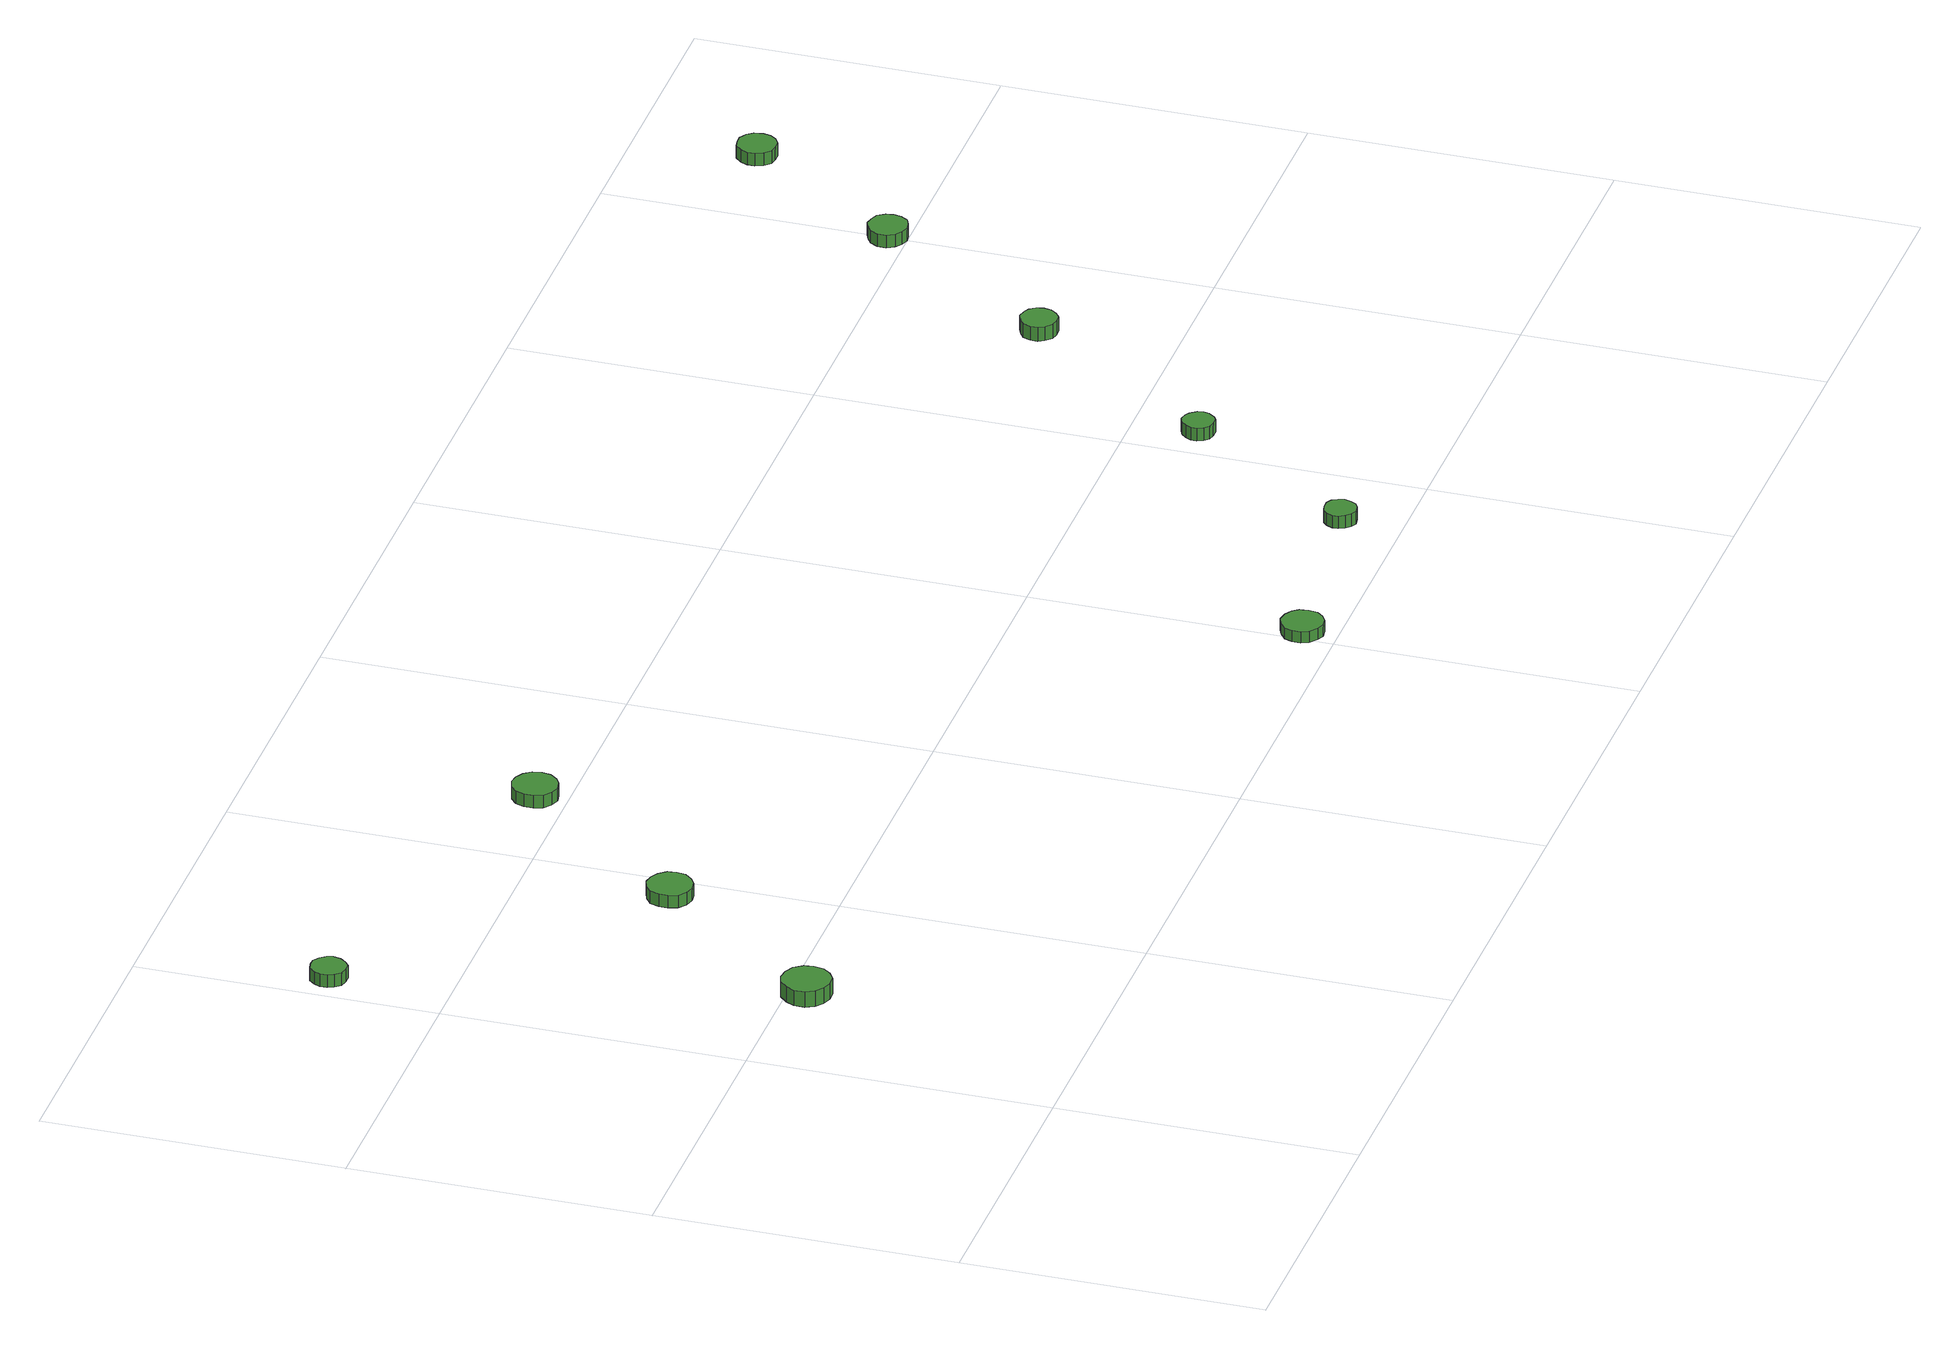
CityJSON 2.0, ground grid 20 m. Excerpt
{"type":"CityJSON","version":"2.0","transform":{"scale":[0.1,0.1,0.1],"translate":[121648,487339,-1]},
"CityObjects":{
"tree1":{"type":"SolitaryVegetationObject","attributes":{"function":"something"},"geometry":[{"type":"MultiSurface","lod":"1","boundaries":[[[0,1,2,3,4,5,6,7,8,9,10,11,12,13,14]],[[15,16,17,18,19,20,21,22,23,24,25,26,27,28,29]],[[0,29,28,1]],[[1,28,27,2]],[[2,27,26,3]],[[3,26,25,4]],[[4,25,24,5]],[[5,24,23,6]],[[6,23,22,7]],[[7,22,21,8]],[[8,21,20,9]],[[9,20,19,10]],[[10,19,18,11]],[[11,18,17,12]],[[12,17,16,13]],[[13,16,15,14]],[[14,15,29,0]]]}]},
"tree2":{"type":"SolitaryVegetationObject","attributes":{"function":"something"},"geometry":[{"type":"MultiSurface","lod":"1","boundaries":[[[30,31,32,33,34,35,36,37,38,39,40,41,42,43,44]],[[45,46,47,48,49,50,51,52,53,54,55,56,57,58,59]],[[30,59,58,31]],[[31,58,57,32]],[[32,57,56,33]],[[33,56,55,34]],[[34,55,54,35]],[[35,54,53,36]],[[36,53,52,37]],[[37,52,51,38]],[[38,51,50,39]],[[39,50,49,40]],[[40,49,48,41]],[[41,48,47,42]],[[42,47,46,43]],[[43,46,45,44]],[[44,45,59,30]]]}]},
"tree3":{"type":"SolitaryVegetationObject","attributes":{"function":"something"},"geometry":[{"type":"MultiSurface","lod":"1","boundaries":[[[60,61,62,63,64,65,66,67,68,69,70,71,72,73,74]],[[75,76,77,78,79,80,81,82,83,84,85,86,87,88,89]],[[60,89,88,61]],[[61,88,87,62]],[[62,87,86,63]],[[63,86,85,64]],[[64,85,84,65]],[[65,84,83,66]],[[66,83,82,67]],[[67,82,81,68]],[[68,81,80,69]],[[69,80,79,70]],[[70,79,78,71]],[[71,78,77,72]],[[72,77,76,73]],[[73,76,75,74]],[[74,75,89,60]]]}]},
"tree4":{"type":"SolitaryVegetationObject","attributes":{"function":"something"},"geometry":[{"type":"MultiSurface","lod":"1","boundaries":[[[90,91,92,93,94,95,96,97,98,99,100,101,102,103,104]],[[105,106,107,108,109,110,111,112,113,114,115,116,117,118,119]],[[90,119,118,91]],[[91,118,117,92]],[[92,117,116,93]],[[93,116,115,94]],[[94,115,114,95]],[[95,114,113,96]],[[96,113,112,97]],[[97,112,111,98]],[[98,111,110,99]],[[99,110,109,100]],[[100,109,108,101]],[[101,108,107,102]],[[102,107,106,103]],[[103,106,105,104]],[[104,105,119,90]]]}]},
"tree5":{"type":"SolitaryVegetationObject","attributes":{"function":"something"},"geometry":[{"type":"MultiSurface","lod":"1","boundaries":[[[120,121,122,123,124,125,126,127,128,129,130,131,132,133,134]],[[135,136,137,138,139,140,141,142,143,144,145,146,147,148,149]],[[120,149,148,121]],[[121,148,147,122]],[[122,147,146,123]],[[123,146,145,124]],[[124,145,144,125]],[[125,144,143,126]],[[126,143,142,127]],[[127,142,141,128]],[[128,141,140,129]],[[129,140,139,130]],[[130,139,138,131]],[[131,138,137,132]],[[132,137,136,133]],[[133,136,135,134]],[[134,135,149,120]]]}]},
"tree6":{"type":"SolitaryVegetationObject","attributes":{"function":"something"},"geometry":[{"type":"MultiSurface","lod":"1","boundaries":[[[150,151,152,153,154,155,156,157,158,159,160,161,162,163,164]],[[165,166,167,168,169,170,171,172,173,174,175,176,177,178,179]],[[150,179,178,151]],[[151,178,177,152]],[[152,177,176,153]],[[153,176,175,154]],[[154,175,174,155]],[[155,174,173,156]],[[156,173,172,157]],[[157,172,171,158]],[[158,171,170,159]],[[159,170,169,160]],[[160,169,168,161]],[[161,168,167,162]],[[162,167,166,163]],[[163,166,165,164]],[[164,165,179,150]]]}]},
"tree7":{"type":"SolitaryVegetationObject","attributes":{"function":"something"}},
"tree8":{"type":"SolitaryVegetationObject","attributes":{"function":"something"}},
"tree9":{"type":"SolitaryVegetationObject","attributes":{"function":"something"},"geometry":[{"type":"MultiSurface","lod":"1","boundaries":[[[180,181,182,183,184,185,186,187,188,189,190,191,192,193,194]],[[195,196,197,198,199,200,201,202,203,204,205,206,207,208,209]],[[180,209,208,181]],[[181,208,207,182]],[[182,207,206,183]],[[183,206,205,184]],[[184,205,204,185]],[[185,204,203,186]],[[186,203,202,187]],[[187,202,201,188]],[[188,201,200,189]],[[189,200,199,190]],[[190,199,198,191]],[[191,198,197,192]],[[192,197,196,193]],[[193,196,195,194]],[[194,195,209,180]]]}]},
"tree10":{"type":"SolitaryVegetationObject","attributes":{"function":"something"}},
"tree11":{"type":"SolitaryVegetationObject","attributes":{"function":"something"},"geometry":[{"type":"MultiSurface","lod":"1","boundaries":[[[210,211,212,213,214,215,216,217,218,219,220,221,222,223,224]],[[225,226,227,228,229,230,231,232,233,234,235,236,237,238,239]],[[210,239,238,211]],[[211,238,237,212]],[[212,237,236,213]],[[213,236,235,214]],[[214,235,234,215]],[[215,234,233,216]],[[216,233,232,217]],[[217,232,231,218]],[[218,231,230,219]],[[219,230,229,220]],[[220,229,228,221]],[[221,228,227,222]],[[222,227,226,223]],[[223,226,225,224]],[[224,225,239,210]]]}]},
"tree12":{"type":"SolitaryVegetationObject","attributes":{"function":"something"},"geometry":[{"type":"MultiSurface","lod":"1","boundaries":[[[240,241,242,243,244,245,246,247,248,249,250,251,252,253,254]],[[255,256,257,258,259,260,261,262,263,264,265,266,267,268,269]],[[240,269,268,241]],[[241,268,267,242]],[[242,267,266,243]],[[243,266,265,244]],[[244,265,264,245]],[[245,264,263,246]],[[246,263,262,247]],[[247,262,261,248]],[[248,261,260,249]],[[249,260,259,250]],[[250,259,258,251]],[[251,258,257,252]],[[252,257,256,253]],[[253,256,255,254]],[[254,255,269,240]]]}]},
"tree13":{"type":"SolitaryVegetationObject","attributes":{"function":"something"},"geometry":[{"type":"MultiSurface","lod":"1","boundaries":[[[270,271,272,273,274,275,276,277,278,279,280,281,282,283,284]],[[285,286,287,288,289,290,291,292,293,294,295,296,297,298,299]],[[270,299,298,271]],[[271,298,297,272]],[[272,297,296,273]],[[273,296,295,274]],[[274,295,294,275]],[[275,294,293,276]],[[276,293,292,277]],[[277,292,291,278]],[[278,291,290,279]],[[279,290,289,280]],[[280,289,288,281]],[[281,288,287,282]],[[282,287,286,283]],[[283,286,285,284]],[[284,285,299,270]]]}]}
},
"vertices":[
[105,188,18],[104,194,18],[100,200,18],[94,203,18],[87,204,18],[81,202,18],[76,197,18],[73,191,18],[73,184,18],[76,178,18],[81,174,18],[87,172,18],[94,172,18],[100,176,18],[104,181,18],[104,181,7],[100,176,7],[94,172,7],[87,172,7],[81,174,7],[76,178,7],[73,184,7],[73,191,7],[76,197,7],[81,202,7],[87,204,7],[94,203,7],[100,200,7],[104,194,7],[105,188,7],
[29,478,18],[28,482,18],[25,486,18],[21,489,18],[16,489,18],[11,488,18],[8,484,18],[6,480,18],[6,475,18],[8,471,18],[11,467,18],[16,466,18],[21,466,18],[25,469,18],[28,473,18],[28,473,9],[25,469,9],[21,466,9],[16,466,9],[11,467,9],[8,471,9],[6,475,9],[6,480,9],[8,484,9],[11,488,9],[16,489,9],[21,489,9],[25,486,9],[28,482,9],[29,478,9],
[193,304,17],[192,310,17],[188,315,17],[183,318,17],[177,319,17],[171,317,17],[166,313,17],[164,307,17],[164,301,17],[166,295,17],[171,291,17],[177,289,17],[183,290,17],[188,293,17],[192,298,17],[192,298,8],[188,293,8],[183,290,8],[177,289,8],[171,291,8],[166,295,8],[164,301,8],[164,307,8],[166,313,8],[171,317,8],[177,319,8],[183,318,8],[188,315,8],[192,310,8],[193,304,8],
[285,420,18],[284,426,18],[280,431,18],[275,434,18],[269,435,18],[263,433,18],[258,429,18],[256,423,18],[256,417,18],[258,411,18],[263,407,18],[269,405,18],[275,406,18],[280,409,18],[284,414,18],[284,414,9],[280,409,9],[275,406,9],[269,405,9],[263,407,9],[258,411,9],[256,417,9],[256,423,9],[258,429,9],[263,433,9],[269,435,9],[275,434,9],[280,431,9],[284,426,9],[285,420,9],
[623,23,14],[622,29,14],[619,33,14],[614,36,14],[608,37,14],[603,35,14],[598,31,14],[596,26,14],[596,20,14],[598,15,14],[603,11,14],[608,9,14],[614,10,14],[619,13,14],[622,17,14],[622,17,6],[619,13,6],[614,10,6],[608,9,6],[603,11,6],[598,15,6],[596,20,6],[596,26,6],[598,31,6],[603,35,6],[608,37,6],[614,36,6],[619,33,6],[622,29,6],[623,23,6],
[759,41,15],[758,45,15],[756,49,15],[752,51,15],[747,51,15],[743,50,15],[740,47,15],[738,43,15],[738,39,15],[740,35,15],[743,32,15],[747,30,15],[752,31,15],[756,33,15],[758,37,15],[758,37,6],[756,33,6],[752,31,6],[747,30,6],[743,32,6],[740,35,6],[738,39,6],[738,43,6],[740,47,6],[743,50,6],[747,51,6],[752,51,6],[756,49,6],[758,45,6],[759,41,6],
[837,157,15],[836,161,15],[833,165,15],[830,167,15],[825,168,15],[821,166,15],[818,163,15],[816,159,15],[816,155,15],[818,151,15],[821,148,15],[825,147,15],[830,147,15],[833,149,15],[836,153,15],[836,153,6],[833,149,6],[830,147,6],[825,147,6],[821,148,6],[818,151,6],[816,155,6],[816,159,6],[818,163,6],[821,166,6],[825,168,6],[830,167,6],[833,165,6],[836,161,6],[837,157,6],
[929,289,16],[928,294,16],[925,298,16],[921,300,16],[916,301,16],[911,299,16],[907,296,16],[905,291,16],[905,286,16],[907,282,16],[911,278,16],[916,277,16],[921,277,16],[925,280,16],[928,284,16],[928,284,6],[925,280,6],[921,277,6],[916,277,6],[911,278,6],[907,282,6],[905,286,6],[905,291,6],[907,296,6],[911,299,6],[916,301,6],[921,300,6],[925,298,6],[928,294,6],[929,289,6],
[1014,413,15],[1013,418,15],[1010,423,15],[1005,425,15],[1000,426,15],[995,424,15],[991,421,15],[988,416,15],[988,410,15],[991,405,15],[995,402,15],[1000,400,15],[1005,401,15],[1010,403,15],[1013,408,15],[1013,408,6],[1010,403,6],[1005,401,6],[1000,400,6],[995,402,6],[991,405,6],[988,410,6],[988,416,6],[991,421,6],[995,424,6],[1000,426,6],[1005,425,6],[1010,423,6],[1013,418,6],[1014,413,6],
[1086,520,15],[1085,526,15],[1082,530,15],[1077,533,15],[1072,533,15],[1067,532,15],[1063,528,15],[1061,523,15],[1061,518,15],[1063,513,15],[1067,509,15],[1072,508,15],[1077,508,15],[1082,511,15],[1085,515,15],[1085,515,6],[1082,511,6],[1077,508,6],[1072,508,6],[1067,509,6],[1063,513,6],[1061,518,6],[1061,523,6],[1063,528,6],[1067,532,6],[1072,533,6],[1077,533,6],[1082,530,6],[1085,526,6],[1086,520,6]
]}
